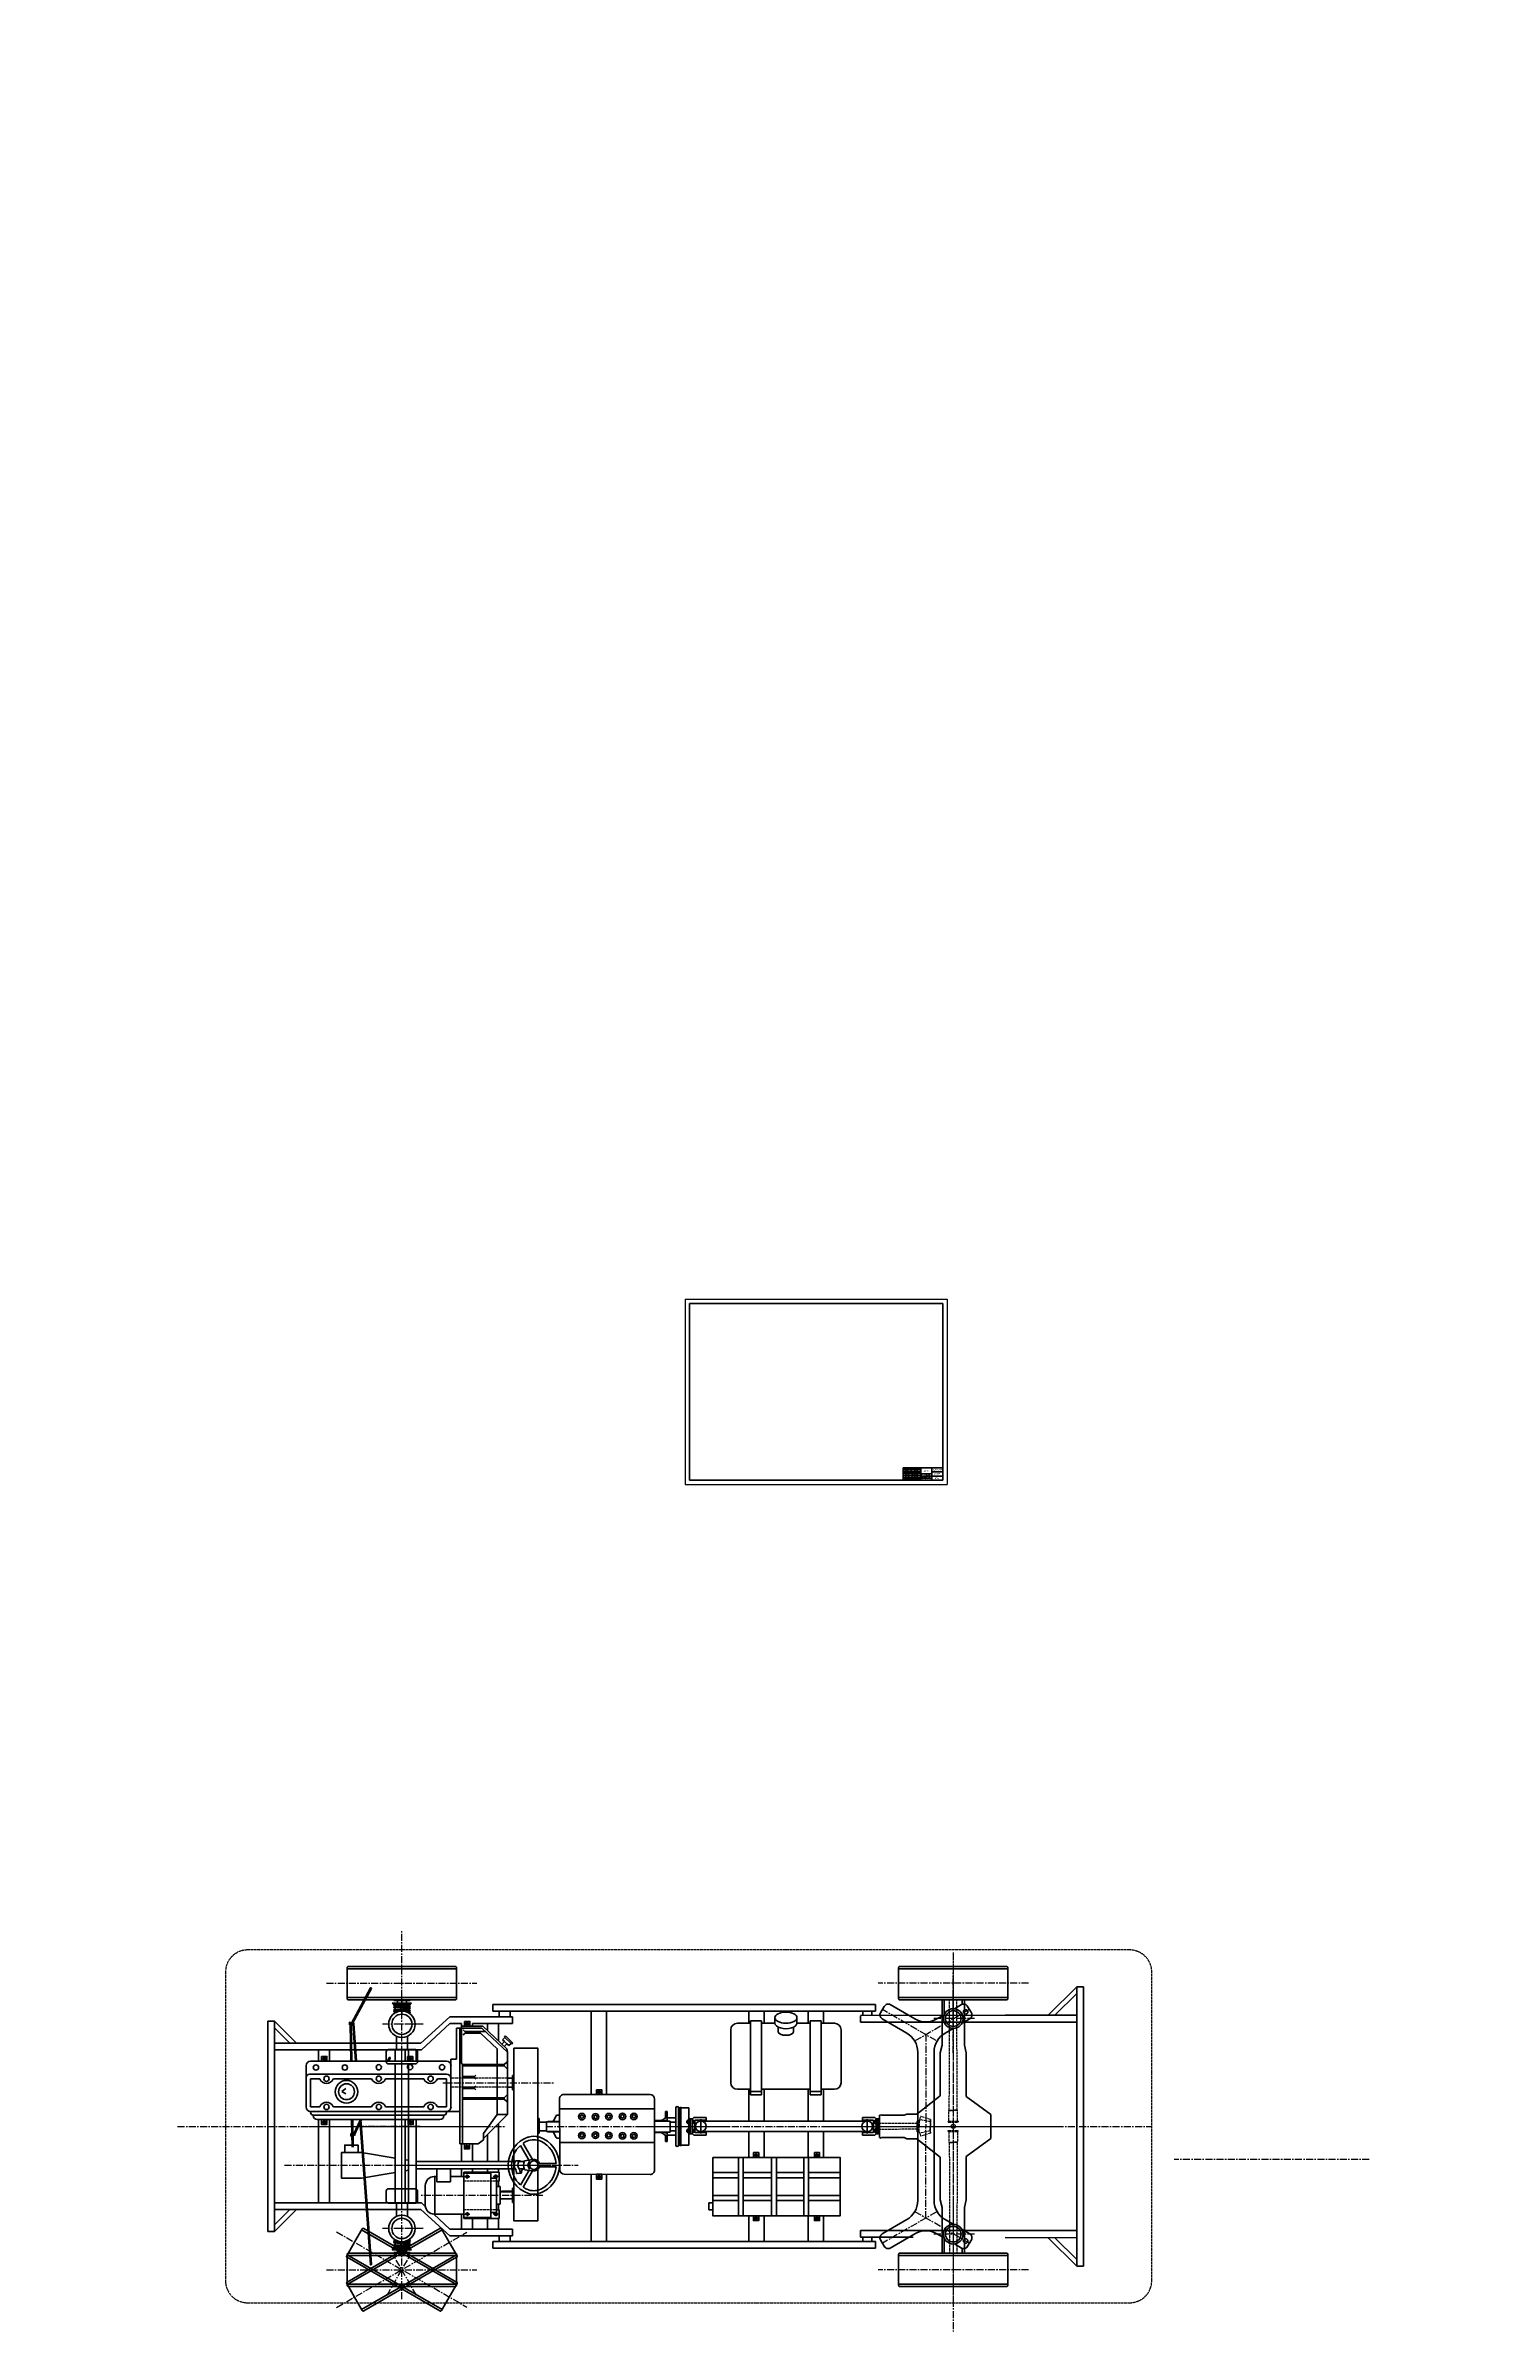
# Model space of a CAD drawing. Header units: millimetres. Extents: x 1201 to 14689, y -21074 to 18809.
# Drawn here: x 1553 to 8121, y -1949 to 8430 of the extents above; entities that cross this region are included whole.
import ezdxf

# ---------------------------------------------------------------- set-up
doc = ezdxf.new("R2010")
doc.units = ezdxf.units.MM
doc.linetypes.add('ACAD_ISO02W100', pattern=[15, 12, -3])
doc.linetypes.add('CENTER', pattern=[50.8, 31.75, -6.35, 6.35, -6.35])
for name, color, linetype, lineweight in [('中心线层', 1, 'CENTER', 25), ('剖面线层', 3, 'Continuous', 25), ('总内框线', 7, 'Continuous', 50), ('粗实线层', 250, 'Continuous', 50), ('虚线层', 4, 'ACAD_ISO02W100', 25)]:
    doc.layers.add(name, color=color, linetype=linetype, lineweight=lineweight)
doc.styles.add('陈杰（2）', font='Arial.ttf', dxfattribs={"width": 0.8})

# ---------------------------------------------------------------- blocks, each defined once
blk = doc.blocks.new('*X15')
at = {"layer": '粗实线层'}
for p, q in [((-50, 300), (-50, 325)), ((50, 300), (50, 325)), ((-250, 270), (-250, 30)), ((-160, 300), (-220, 300)), ((-160, 310), (-160, 300)), ((-160, 310), (-110, 310)), ((-160, 300), (-160, 0)), ((-110, 310), (-110, 300)), ((-50, 300), (-110, 300)), ((-110, 300), (-110, 0)), ((-35, 282), (-35, 260)), ((35, 282), (35, 260)), ((110, 300), (50, 300)), ((160, 310), (110, 310)), ((110, 310), (110, 300)), ((110, 300), (110, 0)), ((160, 310), (160, 300)), ((220, 300), (160, 300)), ((160, 300), (160, 0)), ((250, 30), (250, 270)), ((-220, 0), (-160, 0)), ((-160, 0), (-160, -10)), ((-110, 0), (-50, 0)), ((-110, -10), (-110, 0)), ((50, 0), (-50, 0)), ((50, 0), (110, 0)), ((110, -10), (110, 0)), ((160, 0), (220, 0)), ((160, 0), (160, -10)), ((-160, -25), (-160, -10)), ((-160, -10), (-110, -10)), ((-160, -10), (-110, -10)), ((-160, -25), (-110, -25)), ((-110, -25), (-110, -10)), ((160, -10), (110, -10)), ((110, -25), (110, -10)), ((110, -25), (160, -25)), ((160, -25), (160, -10))]:
    blk.add_line(p, q, dxfattribs=at)
for centre, start, end in [((-220, 270), 90, 180), ((220, 270), 0, 90), ((-220, 30), 180, 270), ((220, 30), 270, 360)]:
    blk.add_arc(centre, 30, start, end, dxfattribs=at)
blk.add_ellipse((0, 325), major_axis=(-50, 0), ratio=0.5, dxfattribs=at)
for centre, major_axis, ratio, start_param, end_param in [((0, 300), (-50, 0), 0.5, 0, 3.141593), ((0, 260), (35, 0), 0.428571, 3.141593, 6.283185)]:
    blk.add_ellipse(centre, major_axis=major_axis, ratio=ratio, start_param=start_param, end_param=end_param, dxfattribs=at)

msp = doc.modelspace()

# ---------------------------------------------------------------- hatches: boundary and pattern name
at = {"layer": '剖面线层'}
h = msp.add_hatch(dxfattribs=at)
h.set_pattern_fill('ANSI31', color=256, scale=2)
h.set_pattern_definition([(45, (1195.738, 14904.9104), (-4.490128, 4.490128), [])])
h.paths.add_polyline_path([(1582, -4185), (1563, -4185), (1563, -4129), (1553, -4129), (1553, -4198), (1582, -4198)])
h.paths.add_polyline_path([(1579, -4179), (1576, -4179, -0.309941), (1573, -4179), (1569, -4179, -0.309941), (1566, -4179), (1563, -4179), (1563, -4185), (1579, -4185)], flags=17)
h.paths.add_polyline_path([(1579, -4169), (1563, -4169), (1563, -4175), (1566, -4175, -0.309941), (1569, -4175), (1573, -4175, -0.309941), (1576, -4175), (1579, -4175)], flags=17)
h.paths.add_polyline_path([(1582, -4238), (1553, -4238), (1553, -4307), (1563, -4307), (1563, -4251), (1582, -4251)])
h.paths.add_polyline_path([(1579, -4251), (1563, -4251), (1563, -4257), (1566, -4257, -0.309941), (1569, -4257), (1573, -4257, -0.309941), (1576, -4257), (1579, -4257)], flags=17)
h.paths.add_polyline_path([(1579, -4261), (1576, -4261, -0.309941), (1573, -4261), (1569, -4261, -0.309941), (1566, -4261), (1563, -4261), (1563, -4267), (1579, -4267)], flags=17)
h.paths.add_polyline_path([(12160, 18798), (12179, 18798), (12179, 18809), (12160, 18809)], flags=9)

# ---------------------------------------------------------------- linework, layer by layer
for p, q in [((4452, 2746), (4452, 1905)), ((4452, 2746), (5641, 2746)), ((5641, 2746), (5641, 1905)), ((5441, 1974), (5521, 1974)), ((5621, 1981), (5621, 1925)), ((4452, 1905), (5641, 1905)), ((5441, 1967), (5521, 1967)), ((5441, 1946), (5521, 1946)), ((5441, 1939), (5521, 1939)), ((5441, 1932), (5521, 1932)), ((5621, 1925), (5441, 1925)), ((5527, 1943), (5527, 1934)), ((5534, 1943), (5534, 1934)), ((5540, 1943), (5540, 1934))]:
    msp.add_line(p, q)
at = {"layer": '中心线层', "lineweight": -3}
for p, q in [((3168, -1790), (3168, -121)), ((5668, -218), (5668, -1937)), ((5668, -218), (5668, -1937)), ((5668, -218), (5668, -1937)), ((5668, -222), (5668, -493)), ((2826, -356), (3508, -356)), ((6009, -356), (5327, -356)), ((3168, -1353), (3168, -659)), ((2744, -1006), (3557, -1006)), ((2826, -1006), (3639, -1006)), ((2826, -1006), (3639, -1006)), ((7554, -1156), (6669, -1156)), ((2872, -1485), (3463, -1826)), ((2872, -1827), (3463, -1486)), ((5668, -1522), (5668, -1793)), ((2826, -1656), (3508, -1656)), ((3101, -1772), (3205, -1591)), ((3234, -1772), (3130, -1591)), ((6009, -1656), (5327, -1656))]:
    msp.add_line(p, q, dxfattribs=at)
at = {"layer": '中心线层'}
for p, q in [((5668, -672), (5668, -309)), ((3027, -380), (2942, -539)), ((5668, -356), (5668, -1656)), ((5668, -356), (5668, -1656)), ((3168, -429), (3168, -499)), ((3168, -461), (3168, -499)), ((5590, -617), (5347, -476)), ((5742, -476), (5497, -617)), ((5764, -517), (5579, -517)), ((2933, -539), (2953, -539)), ((2936, -539), (2938, -710)), ((2947, -539), (2960, -710)), ((3264, -543), (3079, -543)), ((3456, -541), (3474, -541)), ((3464, -550), (3464, -533)), ((5544, -590), (5544, -1006)), ((2808, -700), (2825, -700)), ((2816, -708), (2816, -692)), ((3113, -695), (3105, -710)), ((3197, -700), (3215, -700)), ((3205, -708), (3205, -692)), ((3353, -808), (3859, -808)), ((4054, -851), (4072, -851)), ((4062, -859), (4062, -843)), ((2151, -1006), (3282, -1006)), ((2808, -987), (2825, -987)), ((2816, -995), (2816, -979)), ((2942, -975), (2944, -1101)), ((2983, -975), (2951, -1044)), ((3250, -1006), (2959, -1006)), ((2979, -975), (3027, -1632)), ((3199, -987), (3217, -987)), ((3207, -995), (3207, -979)), ((3821, -1006), (4650, -1006)), ((4257, -1006), (6568, -1006)), ((5094, -1006), (6014, -1006)), ((5244, -1006), (6164, -1006)), ((5257, -1006), (5873, -1006)), ((5407, -1006), (6023, -1006)), ((5429, -1006), (5913, -1006)), ((5429, -1006), (5913, -1006)), ((5544, -1422), (5544, -1006)), ((2938, -1044), (2958, -1044)), ((3454, -1098), (3472, -1098)), ((3463, -1106), (3463, -1090)), ((4765, -1137), (4783, -1137)), ((4774, -1145), (4774, -1129)), ((5041, -1137), (5059, -1137)), ((5050, -1145), (5050, -1129)), ((2636, -1182), (3844, -1182)), ((3138, -1182), (3967, -1182)), ((3452, -1234), (3476, -1234)), ((3464, -1244), (3464, -1225)), ((3606, -1234), (3582, -1234)), ((3594, -1244), (3594, -1225)), ((4054, -1235), (4072, -1235)), ((4062, -1243), (4062, -1227)), ((3807, -1319), (3255, -1319)), ((5668, -1341), (5668, -1640)), ((5668, -1341), (5668, -1640)), ((3452, -1404), (3476, -1404)), ((3464, -1395), (3464, -1414)), ((3606, -1404), (3582, -1404)), ((3594, -1395), (3594, -1414)), ((4765, -1423), (4783, -1423)), ((4774, -1431), (4774, -1415)), ((5041, -1423), (5059, -1423)), ((5050, -1431), (5050, -1415)), ((5590, -1395), (5347, -1536)), ((5742, -1536), (5497, -1395)), ((3264, -1469), (3079, -1469)), ((3168, -1551), (3168, -1513)), ((3168, -1583), (3168, -1513)), ((5764, -1495), (5579, -1495))]:
    msp.add_line(p, q, dxfattribs=at)
at = {"layer": '总内框线'}
for p, q in [((4472, 2726), (5621, 2726)), ((4472, 2726), (4472, 1925)), ((5621, 2726), (5621, 1925)), ((5441, 1981), (5621, 1981)), ((5441, 1925), (5441, 1981)), ((5451, 1981), (5451, 1953)), ((5461, 1981), (5461, 1953)), ((5477, 1981), (5477, 1953)), ((5493, 1981), (5493, 1953)), ((5505, 1981), (5505, 1925)), ((5521, 1981), (5521, 1925)), ((5571, 1925), (5571, 1981)), ((4472, 1925), (5621, 1925)), ((5441, 1960), (5521, 1960)), ((5441, 1953), (5571, 1953)), ((5453, 1953), (5453, 1925)), ((5465, 1953), (5465, 1925)), ((5481, 1953), (5481, 1925)), ((5493, 1953), (5493, 1925)), ((5521, 1943), (5571, 1943)), ((5521, 1934), (5571, 1934)), ((5547, 1934), (5547, 1953)), ((5559, 1934), (5559, 1953)), ((5571, 1963), (5621, 1963)), ((5571, 1943), (5621, 1943))]:
    msp.add_line(p, q, dxfattribs=at)
at = {"layer": '粗实线层'}
for p, q in [((3416, -291), (2920, -291)), ((5420, -291), (5916, -291)), ((3025, -378), (2940, -538)), ((3030, -381), (2944, -540)), ((6228, -373), (6099, -501)), ((6228, -403), (6129, -501)), ((6228, -373), (6228, -1640)), ((6228, -373), (6258, -373)), ((6258, -373), (6258, -1640)), ((3416, -421), (2920, -421)), ((3127, -451), (3123, -447)), ((3123, -447), (3211, -447)), ((3207, -451), (3127, -451)), ((3130, -451), (3130, -451)), ((3131, -432), (3131, -435)), ((3131, -435), (3168, -435)), ((3202, -455), (3132, -453)), ((3132, -458), (3202, -465)), ((3132, -465), (3175, -462)), ((3202, -470), (3132, -477)), ((3202, -483), (3132, -481)), ((3133, -455), (3203, -462)), ((3133, -468), (3203, -465)), ((3133, -477), (3203, -480)), ((3133, -483), (3203, -483)), ((3133, -487), (3148, -487)), ((3135, -451), (3203, -452)), ((3138, -491), (3138, -447)), ((3148, -447), (3148, -435)), ((3203, -455), (3163, -458)), ((3205, -435), (3168, -435)), ((3168, -478), (3203, -473)), ((3188, -447), (3188, -435)), ((3202, -488), (3193, -489)), ((3198, -491), (3198, -447)), ((3198, -492), (3203, -491)), ((3205, -432), (3205, -435)), ((3211, -447), (3207, -451)), ((3254, -629), (3385, -510)), ((3385, -510), (3669, -510)), ((3580, -454), (5315, -454)), ((3580, -454), (3580, -484)), ((3580, -484), (5315, -484)), ((3609, -484), (3609, -510)), ((3659, -484), (3659, -510)), ((3669, -510), (3669, -540)), ((4026, -484), (4026, -861)), ((4096, -484), (4096, -861)), ((4741, -484), (4741, -538)), ((4811, -484), (4811, -538)), ((5010, -484), (5010, -538)), ((5080, -484), (5080, -538)), ((5247, -503), (5903, -502)), ((5247, -504), (5247, -534)), ((5258, -504), (5258, -484)), ((5298, -484), (5298, -504)), ((5315, -454), (5315, -484)), ((5420, -421), (5916, -421)), ((5617, -432), (5617, -638)), ((5626, -501), (5626, -432)), ((5708, -432), (5708, -454)), ((5719, -432), (5719, -638)), ((5903, -502), (6228, -501)), ((2560, -529), (2560, -1483)), ((2560, -529), (2590, -529)), ((2590, -529), (2590, -1483)), ((2590, -529), (2690, -629)), ((2590, -559), (2660, -629)), ((2933, -538), (2950, -538)), ((2933, -539), (2936, -710)), ((2933, -540), (2950, -540)), ((2938, -539), (2941, -710)), ((2945, -539), (2957, -710)), ((2950, -538), (2950, -540)), ((2950, -539), (2962, -710)), ((3143, -598), (3143, -658)), ((3193, -598), (3193, -658)), ((3257, -659), (3385, -540)), ((3385, -540), (3438, -540)), ((3415, -702), (3415, -561)), ((3427, -561), (3415, -561)), ((3438, -561), (3427, -561)), ((3431, -561), (3431, -1086)), ((3438, -552), (3438, -540)), ((3535, -552), (3438, -552)), ((3438, -552), (3438, -720)), ((3531, -561), (3438, -561)), ((3453, -576), (3445, -568)), ((3453, -584), (3445, -592)), ((3547, -576), (3453, -576)), ((3518, -584), (3453, -584)), ((3488, -552), (3488, -540)), ((3488, -540), (3669, -540)), ((3518, -584), (3525, -584)), ((3525, -584), (3600, -655)), ((3531, -561), (3647, -670)), ((3644, -654), (3535, -552)), ((3556, -540), (3556, -571)), ((3606, -618), (3606, -540)), ((3622, -632), (3633, -621)), ((3624, -613), (3635, -603)), ((3633, -621), (3624, -613)), ((3633, -601), (3637, -596)), ((3635, -603), (3633, -601)), ((3633, -621), (3644, -632)), ((3635, -603), (3664, -630)), ((3637, -596), (3671, -628)), ((5247, -534), (5866, -534)), ((5866, -534), (6228, -534)), ((6228, -575), (6228, -605)), ((2590, -629), (3254, -629)), ((2590, -629), (2590, -659)), ((2590, -659), (3257, -659)), ((2754, -710), (3094, -710)), ((2790, -659), (2790, -710)), ((2840, -659), (2840, -710)), ((3094, -710), (3370, -710)), ((3097, -713), (3097, -668)), ((3110, -694), (3103, -710)), ((3107, -658), (3229, -658)), ((3107, -723), (3229, -723)), ((3115, -696), (3108, -710)), ((3138, -659), (3138, -710)), ((3138, -723), (3138, -1289)), ((3182, -659), (3182, -710)), ((3198, -659), (3198, -710)), ((3198, -723), (3198, -1289)), ((3232, -659), (3232, -710)), ((3239, -713), (3239, -668)), ((3390, -702), (3415, -702)), ((3390, -702), (3390, -790)), ((3438, -720), (3443, -726)), ((3631, -726), (3443, -726)), ((3443, -726), (3443, -1086)), ((3600, -655), (3600, -726)), ((3631, -726), (3643, -715)), ((3631, -726), (3631, -732)), ((3644, -632), (3633, -643)), ((3644, -632), (3653, -640)), ((3647, -670), (3644, -654)), ((3647, -952), (3647, -670)), ((3653, -640), (3664, -630)), ((3664, -630), (3666, -632)), ((3666, -632), (3671, -628)), ((5617, -638), (5608, -672)), ((5608, -672), (5608, -867)), ((5719, -638), (5727, -672)), ((5727, -672), (5727, -760)), ((2734, -785), (2734, -731)), ((2734, -785), (2734, -918)), ((2749, -770), (3370, -770)), ((2754, -790), (2795, -790)), ((2754, -790), (2754, -918)), ((2754, -790), (2754, -811)), ((2857, -790), (3030, -790)), ((3094, -790), (3267, -790)), ((3329, -790), (3370, -790)), ((3370, -790), (3370, -918)), ((3390, -790), (3390, -918)), ((3631, -732), (3443, -732)), ((3443, -780), (3497, -780)), ((3497, -786), (3443, -786)), ((3443, -829), (3497, -829)), ((3497, -780), (3503, -774)), ((3497, -780), (3497, -786)), ((3497, -786), (3503, -792)), ((3497, -829), (3503, -823)), ((3497, -829), (3497, -835)), ((3600, -732), (3600, -877)), ((3631, -732), (3643, -744)), ((3647, -788), (3669, -788)), ((3669, -828), (3647, -828)), ((3669, -788), (3669, -775)), ((3669, -775), (3676, -775)), ((3669, -788), (3669, -828)), ((3669, -828), (3669, -841)), ((5727, -760), (5726, -870)), ((2754, -918), (2795, -918)), ((2857, -918), (3030, -918)), ((2914, -834), (2895, -848)), ((2895, -848), (2914, -859)), ((3094, -918), (3267, -918)), ((3329, -918), (3370, -918)), ((3497, -835), (3443, -835)), ((3631, -877), (3443, -877)), ((3631, -883), (3443, -883)), ((3497, -835), (3503, -841)), ((3600, -883), (3600, -952)), ((3631, -877), (3643, -865)), ((3631, -877), (3631, -883)), ((3631, -883), (3643, -894)), ((3669, -841), (3676, -841)), ((3884, -1147), (3882, -881)), ((3882, -926), (4313, -926)), ((3902, -861), (4293, -862)), ((4313, -1204), (4313, -882)), ((4410, -922), (4410, -1091)), ((4428, -922), (4422, -922)), ((4422, -922), (4422, -1091)), ((4428, -922), (4428, -1091)), ((4469, -922), (4433, -922)), ((4433, -922), (4433, -1091)), ((4469, -1006), (4469, -922)), ((4741, -838), (4741, -982)), ((4811, -838), (4811, -982)), ((5010, -838), (5010, -982)), ((5080, -838), (5080, -982)), ((5503, -950), (5608, -867)), ((5726, -870), (5838, -952)), ((3431, -938), (2754, -938)), ((2754, -938), (2754, -943)), ((3358, -955), (2766, -955)), ((2766, -955), (2766, -957)), ((2784, -975), (3340, -975)), ((2790, -975), (2790, -1353)), ((2840, -975), (2840, -1353)), ((2940, -975), (2942, -1101)), ((2945, -975), (2947, -1101)), ((2980, -975), (2948, -1043)), ((2985, -975), (2953, -1045)), ((2977, -975), (3025, -1633)), ((2982, -975), (3030, -1632)), ((3138, -975), (3138, -1353)), ((3182, -975), (3182, -1353)), ((3198, -975), (3198, -1353)), ((3232, -975), (3232, -1353)), ((3358, -955), (3358, -957)), ((3370, -938), (3370, -943)), ((3647, -952), (3538, -1061)), ((3600, -952), (3538, -1038)), ((3538, -1038), (3538, -1067)), ((3647, -952), (3600, -952)), ((3606, -1166), (3606, -993)), ((3791, -971), (3784, -971)), ((3791, -1037), (3784, -1037)), ((3791, -984), (3791, -971)), ((3791, -1024), (3791, -984)), ((3823, -987), (3791, -987)), ((3791, -988), (3791, -1024)), ((3791, -1024), (3791, -1037)), ((3823, -1027), (3791, -1027)), ((3819, -987), (3819, -987)), ((3819, -1027), (3819, -1027)), ((3823, -985), (3883, -985)), ((3823, -985), (3823, -1030)), ((3823, -987), (3823, -1007)), ((3823, -987), (3823, -987)), ((3823, -1027), (3823, -1007)), ((3823, -1027), (3823, -1027)), ((3883, -1030), (3823, -1030)), ((3829, -984), (3828, -985)), ((3828, -1030), (3829, -1031)), ((3883, -984), (3829, -984)), ((3883, -1031), (3829, -1031)), ((3855, -981), (3868, -958)), ((3855, -1034), (3868, -1057)), ((3874, -955), (3872, -955)), ((3882, -955), (3874, -955)), ((4346, -978), (4313, -980)), ((4357, -982), (4313, -982)), ((4357, -1032), (4313, -1032)), ((4313, -1034), (4346, -1036)), ((4357, -982), (4385, -982)), ((4357, -1032), (4385, -1032)), ((4360, -970), (4361, -970)), ((4360, -979), (4370, -979)), ((4360, -1035), (4370, -1035)), ((4363, -939), (4363, -955)), ((4363, -939), (4370, -939)), ((4363, -955), (4363, -968)), ((4363, -968), (4363, -968)), ((4370, -939), (4370, -977)), ((4370, -979), (4370, -957)), ((4410, -967), (4370, -967)), ((4370, -977), (4370, -979)), ((4370, -1035), (4370, -1057)), ((4370, -1037), (4370, -1035)), ((4385, -982), (4385, -1032)), ((4385, -987), (4410, -987)), ((4385, -1027), (4410, -1027)), ((4410, -987), (4410, -1027)), ((4464, -981), (4460, -981)), ((4460, -981), (4460, -990)), ((4460, -990), (4464, -990)), ((4460, -1031), (4460, -1022)), ((4460, -1022), (4464, -1022)), ((4464, -1031), (4460, -1031)), ((4469, -977), (4464, -977)), ((4464, -977), (4464, -981)), ((4464, -981), (4464, -990)), ((4464, -990), (4464, -995)), ((4464, -995), (4469, -995)), ((4464, -1022), (4464, -1017)), ((4464, -1017), (4469, -1017)), ((4464, -1022), (4464, -1031)), ((4464, -1035), (4464, -1031)), ((4469, -1035), (4464, -1035)), ((4469, -1006), (4469, -972)), ((4469, -972), (4485, -972)), ((4469, -1006), (4469, -1040)), ((4469, -1006), (4469, -1091)), ((4477, -1040), (4477, -972)), ((4485, -972), (4491, -966)), ((4485, -1040), (4485, -972)), ((4485, -977), (4489, -977)), ((4489, -995), (4485, -995)), ((4489, -1017), (4485, -1017)), ((4485, -1035), (4489, -1035)), ((4489, -977), (4489, -981)), ((4489, -981), (4494, -981)), ((4489, -981), (4489, -990)), ((4494, -990), (4489, -990)), ((4489, -990), (4489, -995)), ((4489, -1022), (4489, -1017)), ((4494, -1022), (4489, -1022)), ((4489, -1022), (4489, -1031)), ((4489, -1035), (4489, -1031)), ((4489, -1031), (4494, -1031)), ((4491, -966), (4547, -966)), ((4494, -981), (4494, -990)), ((4494, -1031), (4494, -1022)), ((4499, -978), (4496, -980)), ((4496, -1032), (4496, -980)), ((4496, -1006), (4499, -1006)), ((4499, -1034), (4496, -1032)), ((4547, -978), (4499, -978)), ((4547, -1034), (4499, -1034)), ((4523, -1006), (4523, -973)), ((4523, -982), (5278, -982)), ((4523, -1006), (4523, -1038)), ((5277, -1030), (4523, -1030)), ((4547, -978), (4547, -966)), ((4547, -1034), (4547, -1046)), ((4741, -1030), (4741, -1147)), ((4811, -1030), (4811, -1147)), ((5010, -1030), (5010, -1147)), ((5080, -1030), (5080, -1147)), ((5212, -982), (5252, -982)), ((5312, -966), (5256, -966)), ((5256, -978), (5256, -966)), ((5256, -978), (5304, -978)), ((5256, -1034), (5256, -1046)), ((5256, -1034), (5304, -1034)), ((5278, -1006), (5278, -974)), ((5278, -1006), (5278, -1038)), ((5304, -978), (5306, -980)), ((5304, -1034), (5306, -1032)), ((5306, -980), (5306, -1032)), ((5314, -981), (5309, -981)), ((5309, -981), (5309, -990)), ((5309, -990), (5314, -990)), ((5309, -1031), (5309, -1022)), ((5309, -1022), (5314, -1022)), ((5314, -1031), (5309, -1031)), ((5318, -972), (5312, -966)), ((5318, -977), (5314, -977)), ((5314, -977), (5314, -981)), ((5314, -981), (5314, -990)), ((5314, -990), (5314, -995)), ((5314, -995), (5318, -995)), ((5314, -1022), (5314, -1017)), ((5314, -1017), (5318, -1017)), ((5314, -1022), (5314, -1031)), ((5314, -1035), (5314, -1031)), ((5318, -1035), (5314, -1035)), ((5326, -972), (5318, -972)), ((5318, -972), (5318, -1040)), ((5318, -972), (5318, -977)), ((5334, -972), (5326, -972)), ((5326, -972), (5326, -1040)), ((5341, -953), (5334, -956)), ((5334, -1056), (5334, -956)), ((5343, -956), (5341, -953)), ((5446, -956), (5343, -956)), ((5446, -956), (5458, -950)), ((5504, -950), (5458, -950)), ((5838, -952), (5838, -1061)), ((2938, -1043), (2955, -1043)), ((2938, -1045), (2955, -1045)), ((2955, -1043), (2955, -1045)), ((2985, -1124), (3138, -1150)), ((3431, -1086), (3513, -1086)), ((3438, -1166), (3438, -1086)), ((3488, -1166), (3488, -1086)), ((3513, -1086), (3538, -1067)), ((3556, -1043), (3556, -1166)), ((3747, -1164), (3705, -1093)), ((3760, -1157), (3718, -1083)), ((3874, -1059), (3872, -1059)), ((3884, -1059), (3874, -1059)), ((3883, -1079), (4313, -1079)), ((4360, -1045), (4361, -1045)), ((4363, -1060), (4363, -1047)), ((4363, -1047), (4363, -1047)), ((4363, -1075), (4363, -1060)), ((4363, -1075), (4370, -1075)), ((4410, -1046), (4370, -1046)), ((4370, -1057), (4370, -1075)), ((4428, -1091), (4422, -1091)), ((4469, -1091), (4433, -1091)), ((4469, -1040), (4477, -1040)), ((4477, -1040), (4485, -1040)), ((4485, -1040), (4491, -1046)), ((4491, -1046), (4547, -1046)), ((5312, -1046), (5256, -1046)), ((5318, -1040), (5312, -1046)), ((5334, -1040), (5318, -1040)), ((5341, -1060), (5334, -1056)), ((5343, -1056), (5341, -1060)), ((5446, -1056), (5343, -1056)), ((5446, -1056), (5458, -1062)), ((5503, -1062), (5458, -1062)), ((5503, -1062), (5608, -1145)), ((5726, -1142), (5838, -1061)), ((2985, -1241), (3138, -1215)), ((3182, -1158), (3198, -1160)), ((3182, -1207), (3198, -1205)), ((3232, -1166), (3233, -1166)), ((3232, -1199), (3233, -1199)), ((3681, -1166), (3233, -1166)), ((3681, -1199), (3233, -1199)), ((3326, -1234), (3314, -1234)), ((3317, -1404), (3317, -1234)), ((3326, -1257), (3326, -1199)), ((3388, -1257), (3388, -1199)), ((3449, -1234), (3388, -1234)), ((3438, -1234), (3438, -1199)), ((3609, -1214), (3449, -1214)), ((3449, -1214), (3449, -1254)), ((3449, -1219), (3571, -1219)), ((3449, -1419), (3449, -1219)), ((3488, -1214), (3488, -1199)), ((3556, -1199), (3556, -1214)), ((3571, -1419), (3571, -1219)), ((3597, -1241), (3571, -1241)), ((3597, -1397), (3597, -1241)), ((3606, -1214), (3606, -1199)), ((3609, -1214), (3609, -1254)), ((3683, -1163), (3702, -1162)), ((3686, -1206), (3687, -1217)), ((3687, -1217), (3687, -1217)), ((3691, -1220), (3707, -1219)), ((3722, -1166), (3698, -1166)), ((3722, -1199), (3698, -1199)), ((3703, -1204), (3704, -1217)), ((3747, -1201), (3705, -1272)), ((3760, -1208), (3718, -1282)), ((3724, -1162), (3760, -1157)), ((3724, -1203), (3760, -1208)), ((3791, -1175), (3867, -1175)), ((3791, -1190), (3867, -1190)), ((3884, -1147), (3884, -1203)), ((3884, -1147), (3884, -1203)), ((4293, -1224), (3904, -1223)), ((4026, -1223), (4026, -1528)), ((4096, -1224), (4096, -1528)), ((4578, -1215), (4694, -1215)), ((4578, -1239), (4694, -1239)), ((4694, -1147), (4694, -1412)), ((4716, -1147), (4716, -1412)), ((4716, -1215), (4844, -1215)), ((4716, -1239), (4844, -1239)), ((4844, -1147), (4844, -1412)), ((4866, -1147), (4866, -1412)), ((4866, -1215), (4990, -1215)), ((4866, -1239), (4990, -1239)), ((4990, -1147), (4990, -1412)), ((5012, -1147), (5012, -1412)), ((5012, -1215), (5155, -1215)), ((5012, -1239), (5155, -1239)), ((5608, -1340), (5608, -1145)), ((5727, -1252), (5726, -1142)), ((3097, -1299), (3097, -1344)), ((3107, -1289), (3229, -1289)), ((3239, -1299), (3239, -1344)), ((3274, -1364), (3274, -1274)), ((3388, -1257), (3326, -1257)), ((3609, -1254), (3597, -1254)), ((3614, -1279), (3597, -1279)), ((3606, -1254), (3606, -1279)), ((3614, -1359), (3614, -1279)), ((3669, -1303), (3614, -1303)), ((3669, -1335), (3614, -1335)), ((3620, -1300), (3669, -1300)), ((3620, -1303), (3620, -1300)), ((3669, -1299), (3669, -1286)), ((3669, -1286), (3676, -1286)), ((3669, -1299), (3669, -1339)), ((3669, -1335), (3669, -1300)), ((3669, -1339), (3669, -1352)), ((4578, -1320), (4694, -1320)), ((4578, -1343), (4694, -1343)), ((4716, -1320), (4844, -1320)), ((4716, -1343), (4844, -1343)), ((4866, -1320), (4990, -1320)), ((4866, -1343), (4990, -1343)), ((5012, -1320), (5155, -1320)), ((5012, -1343), (5155, -1343)), ((5617, -1374), (5608, -1340)), ((5719, -1374), (5727, -1340)), ((5727, -1340), (5727, -1252)), ((2590, -1353), (3257, -1353)), ((2590, -1383), (2590, -1353)), ((2590, -1383), (3254, -1383)), ((2590, -1483), (2690, -1383)), ((2590, -1453), (2660, -1383)), ((3107, -1354), (3229, -1354)), ((3143, -1414), (3143, -1354)), ((3193, -1414), (3193, -1354)), ((3254, -1383), (3385, -1502)), ((3257, -1353), (3274, -1370)), ((3312, -1404), (3385, -1472)), ((3449, -1404), (3314, -1404)), ((3438, -1472), (3438, -1404)), ((3449, -1424), (3449, -1384)), ((3449, -1419), (3571, -1419)), ((3609, -1424), (3449, -1424)), ((3488, -1472), (3488, -1424)), ((3556, -1424), (3556, -1472)), ((3597, -1397), (3571, -1397)), ((3614, -1359), (3597, -1359)), ((3597, -1384), (3609, -1384)), ((3606, -1359), (3606, -1384)), ((3606, -1472), (3606, -1424)), ((3609, -1424), (3609, -1384)), ((3669, -1352), (3676, -1352)), ((4741, -1412), (4741, -1528)), ((4811, -1412), (4811, -1528)), ((5010, -1412), (5010, -1528)), ((5080, -1412), (5080, -1528)), ((5617, -1581), (5617, -1374)), ((5719, -1581), (5719, -1374)), ((6228, -1437), (6228, -1407)), ((2560, -1483), (2590, -1483)), ((3350, -1476), (2920, -1724)), ((3415, -1724), (2985, -1476)), ((3202, -1529), (3132, -1531)), ((3202, -1542), (3132, -1535)), ((3132, -1554), (3202, -1547)), ((3132, -1548), (3175, -1550)), ((3202, -1557), (3132, -1559)), ((3133, -1525), (3148, -1525)), ((3133, -1529), (3203, -1529)), ((3133, -1535), (3203, -1532)), ((3133, -1544), (3203, -1547)), ((3133, -1558), (3203, -1550)), ((3138, -1521), (3138, -1566)), ((3203, -1557), (3163, -1554)), ((3168, -1534), (3203, -1539)), ((3202, -1524), (3193, -1523)), ((3198, -1520), (3203, -1521)), ((3198, -1521), (3198, -1566)), ((3385, -1472), (3669, -1472)), ((3385, -1502), (3669, -1502)), ((3580, -1528), (5315, -1528)), ((3580, -1528), (3580, -1558)), ((3609, -1528), (3609, -1502)), ((3659, -1528), (3659, -1502)), ((3669, -1502), (3669, -1472)), ((5247, -1479), (5866, -1479)), ((5247, -1508), (5247, -1479)), ((5247, -1508), (5486, -1509)), ((5258, -1508), (5258, -1528)), ((5298, -1528), (5298, -1509)), ((5315, -1558), (5315, -1528)), ((5626, -1511), (5626, -1581)), ((5866, -1479), (6228, -1479)), ((5903, -1510), (6228, -1511)), ((6228, -1640), (6099, -1511)), ((6228, -1610), (6129, -1511)), ((3350, -1836), (2920, -1588)), ((3416, -1591), (2920, -1591)), ((3415, -1588), (2985, -1836)), ((3127, -1561), (3123, -1566)), ((3123, -1566), (3211, -1566)), ((3207, -1561), (3127, -1561)), ((3130, -1561), (3130, -1561)), ((3131, -1581), (3131, -1578)), ((3131, -1578), (3168, -1578)), ((3135, -1561), (3203, -1560)), ((3148, -1566), (3148, -1578)), ((3205, -1578), (3168, -1578)), ((3188, -1566), (3188, -1578)), ((3205, -1581), (3205, -1578)), ((3211, -1566), (3207, -1561)), ((3580, -1558), (5315, -1558)), ((5420, -1591), (5916, -1591)), ((5708, -1581), (5708, -1558)), ((6228, -1640), (6258, -1640)), ((3416, -1721), (2920, -1721)), ((5420, -1721), (5916, -1721))]:
    msp.add_line(p, q, dxfattribs=at)
for points in [[(3416, -356), (3416, -286, 0.414214), (3411, -281), (2925, -281, 0.414214), (2920, -286), (2920, -356)], [(5420, -356), (5420, -286, -0.414214), (5425, -281), (5911, -281, -0.414214), (5916, -286), (5916, -356)], [(3416, -356), (3416, -427, -0.414214), (3411, -432), (2925, -432, -0.414214), (2920, -427), (2920, -356)], [(5420, -356), (5420, -427, 0.414214), (5425, -432), (5911, -432, 0.414214), (5916, -427), (5916, -356)], [(5507, -1006), (5507, -669, 0.267949), (5457, -583), (5346, -518, -0.414214), (5338, -491), (5355, -462, -0.414214), (5382, -454), (5494, -519, 0.267949), (5594, -519), (5626, -501)], [(5674, -473), (5706, -454, -0.414214), (5733, -462), (5750, -491, -0.414214), (5743, -518), (5706, -539)], [(5668, -562), (5631, -583, 0.267949), (5581, -669), (5581, -1006)], [(5507, -1006), (5507, -1343, -0.267949), (5457, -1429), (5346, -1494, 0.414214), (5338, -1521), (5355, -1550, 0.414214), (5382, -1558), (5494, -1493, -0.267949), (5594, -1493), (5626, -1511)], [(5668, -1450), (5631, -1429, -0.267949), (5581, -1343), (5581, -1006)], [(3382, -1532), (3347, -1471, 0.414214), (3340, -1469), (2919, -1712, 0.414214), (2918, -1719), (2953, -1780)], [(3382, -1780), (3347, -1841, -0.414214), (3340, -1843), (2919, -1600, -0.414214), (2918, -1593), (2953, -1532)], [(3382, -1780), (3418, -1719, 0.414214), (3416, -1712), (2995, -1469, 0.414214), (2988, -1471), (2953, -1532)], [(3382, -1532), (3418, -1593, -0.414214), (3416, -1600), (2995, -1843, -0.414214), (2988, -1841), (2953, -1780)], [(5674, -1539), (5706, -1558, 0.414214), (5733, -1550), (5750, -1521, 0.414214), (5743, -1494), (5706, -1473)], [(3416, -1656), (3416, -1586, 0.414214), (3411, -1581), (2925, -1581, 0.414214), (2920, -1586), (2920, -1656)], [(3416, -1656), (3416, -1727, -0.414214), (3411, -1732), (2925, -1732, -0.414214), (2920, -1727), (2920, -1656)], [(5420, -1656), (5420, -1586, -0.414214), (5425, -1581), (5911, -1581, -0.414214), (5916, -1586), (5916, -1656)], [(5420, -1656), (5420, -1727, 0.414214), (5425, -1732), (5911, -1732, 0.414214), (5916, -1727), (5916, -1656)]]:
    msp.add_lwpolyline(points, format="xyb", dxfattribs=at)
for points in [[(2931, -534), (2933, -534), (2933, -545), (2931, -545), (2930, -544), (2930, -535)], [(3452, -530), (3476, -530), (3476, -552), (3452, -552)], [(2804, -689), (2828, -689), (2828, -710), (2804, -710)], [(3194, -689), (3217, -689), (3217, -710), (3194, -710)], [(3676, -651), (3784, -651), (3784, -1435), (3676, -1435)], [(4050, -840), (4074, -840), (4074, -861), (4050, -861)], [(2804, -975), (2828, -975), (2828, -997), (2804, -997)], [(3196, -975), (3219, -975), (3219, -997), (3196, -997)], [(2937, -1039), (2938, -1039), (2938, -1050), (2937, -1050), (2936, -1049), (2936, -1040)], [(3451, -1086), (3474, -1086), (3474, -1108), (3451, -1108)], [(4762, -1125), (4786, -1125), (4786, -1147), (4762, -1147)], [(5038, -1125), (5062, -1125), (5062, -1147), (5038, -1147)], [(4050, -1223), (4074, -1223), (4074, -1245), (4050, -1245)], [(4578, -1147), (5155, -1147), (5155, -1412), (4578, -1412)], [(4578, -1384), (4560, -1384), (4560, -1353), (4578, -1353)], [(4762, -1412), (4786, -1412), (4786, -1433), (4762, -1433)], [(5038, -1412), (5062, -1412), (5062, -1433), (5038, -1433)]]:
    msp.add_lwpolyline(points, close=True, dxfattribs=at)
for points in [[(2985, -1241), (2894, -1241), (2894, -1124), (2985, -1124)], [(2909, -1124), (2909, -1091), (2969, -1091), (2969, -1124)]]:
    msp.add_lwpolyline(points, dxfattribs=at)
for centre, radius in [((3027, -380), 2.5), ((3168, -543), 60), ((3168, -543), 45.9), ((5668, -517), 44.6), ((5668, -517), 35.4), ((5724, -487), 10.2), ((2936, -539), 2.5), ((2942, -539), 2.5), ((2947, -539), 2.5), ((3464, -541), 5.72), ((2816, -700), 5.72), ((3063, -738), 12), ((3113, -695), 2.5), ((3205, -737), 12), ((3205, -700), 5.72), ((3350, -738), 12), ((2778, -739), 12), ((2826, -790), 12), ((2917, -849), 51.3), ((2917, -849), 35.9), ((2909, -739), 12), ((3063, -790), 12), ((3298, -790), 12), ((2826, -918), 12), ((3063, -918), 12), ((3298, -918), 12), ((4062, -851), 5.72), ((2816, -987), 5.72), ((3207, -987), 5.72), ((3984, -962), 15), ((3984, -1047), 15), ((3984, -962), 7.5), ((4045, -1046), 15), ((4046, -963), 15), ((4046, -963), 7.5), ((4106, -962), 15), ((4106, -1047), 15), ((4106, -962), 7.5), ((4168, -961), 15), ((4168, -1049), 15), ((4168, -961), 7.5), ((4220, -961), 15), ((4220, -1049), 15), ((4220, -961), 7.5), ((4523, -1006), 24.3), ((5278, -1006), 24.3), ((2943, -1044), 2.5), ((2951, -1044), 2.5), ((3463, -1098), 5.72), ((3984, -1047), 7.5), ((4045, -1046), 7.5), ((4106, -1047), 7.5), ((4168, -1049), 7.5), ((4220, -1049), 7.5), ((4774, -1137), 5.72), ((5050, -1137), 5.72), ((3594, -1234), 6.5), ((3766, -1182), 19), ((4062, -1235), 5.72), ((3168, -1469), 60), ((3168, -1469), 45.9), ((3594, -1404), 6.5), ((4774, -1423), 5.72), ((5050, -1423), 5.72), ((5668, -1495), 44.6), ((5668, -1495), 35.4), ((5724, -1526), 10.2), ((3027, -1632), 2.5)]:
    msp.add_circle(centre, radius, dxfattribs=at)
for centre, radius, start, end in [((2754, -731), 20.5, 90, 180), ((3107, -668), 10, 90, 180), ((3107, -713), 10, 180, 270), ((3229, -668), 10, 0, 90), ((3229, -713), 10, 270, 0), ((3370, -731), 20.5, 0, 90), ((2749, -785), 15.6, 90, 180), ((2826, -778), 33.3, 202.6199, 337.3801), ((3062, -776), 35, 204.3644, 335.6356), ((3298, -778), 33.3, 202.6199, 337.3801), ((3370, -790), 20.5, 0, 90), ((2754, -918), 20.5, 180, 270), ((2826, -930), 33.3, 22.6199, 157.3801), ((3062, -932), 35, 24.3644, 155.6356), ((3298, -930), 33.3, 22.6199, 157.3801), ((3370, -918), 20.5, 270, 0), ((3902, -881), 20, 89.9513, 180.4708), ((4293, -882), 20, 359.9978, 89.9513), ((4416, -922), 5.85, 0, 180), ((4431, -922), 2.93, 0, 180), ((2766, -943), 12, 180, 270), ((2784, -957), 18, 180, 270), ((3340, -957), 18, 270, 0), ((3358, -943), 12, 270, 0), ((3850, -979), 5, 270, 331.1624), ((3850, -1036), 5, 28.8376, 90), ((3872, -960), 5, 90, 151.1624), ((4346, -968), 10.4, 273.0509, 330.4036), ((4346, -1047), 10.4, 29.3824, 87), ((4360, -976), 6, 90, 153.6176), ((4360, -982), 3, 90, 180), ((4360, -1032), 3, 180, 270), ((4361, -968), 2, 270, 0), ((3785, -1182), 135, 108.4085, 251.5915), ((3785, -1182), 120, 131.8342, 228.1047), ((3785, -1182), 120, 114.8633, 124.3112), ((3766, -1141), 74.1, 65.1367, 114.8633), ((3766, -1125), 74.1, 71.5915, 108.4085), ((3747, -1182), 135, 288.4085, 71.5915), ((3747, -1182), 120, 3.5365, 65.1367), ((3872, -1054), 5, 208.8376, 270), ((4360, -1039), 6, 206.3824, 270), ((4361, -1047), 2, 0, 90), ((4416, -1091), 5.85, 180, 0), ((4431, -1091), 2.93, 180, 0), ((3314, -1274), 40, 90, 180), ((3714, -1182), 36.8, 147.3533, 219.2578), ((3690, -1217), 2.91, 180.978, 281.5944), ((3724, -1182), 30.3, 136.628, 226.3383), ((3699, -1169), 8.28, 22.366, 69.3365), ((3707, -1216), 2.91, 181.9429, 9.0361), ((3732, -1214), 21.9, 136.122, 184.3525), ((3766, -1182), 46.3, 154.039, 205.961), ((3766, -1182), 26.4, 136.5609, 223.792), ((3766, -1182), 26.4, 16.3139, 103.5198), ((3766, -1182), 26.4, 256.3897, 343.6861), ((3747, -1182), 120, 294.8633, 356.4635), ((3904, -1203), 20, 180, 270), ((4293, -1204), 20, 269.8207, 359.9978), ((3107, -1299), 10, 90, 180), ((3107, -1344), 10, 180, 270), ((3229, -1299), 10, 0, 90), ((3229, -1344), 10, 270, 0), ((3785, -1182), 120, 235.7388, 245.1367), ((3766, -1224), 74.1, 245.1367, 294.8633), ((3766, -1240), 74.1, 251.5915, 288.4085), ((3314, -1364), 40, 180, 270)]:
    msp.add_arc(centre, radius, start, end, dxfattribs=at)
at = {"layer": '粗实线层', "extrusion": (0, 0, -1)}
for centre in [(3133, -451), (3133, -456), (3133, -466), (3133, -479), (3203, -454), (3203, -464), (3203, -472), (3203, -482), (3203, -490)]:
    msp.add_ellipse(centre, major_axis=(-2.5, 0), ratio=0.660735, dxfattribs=at)
for start_param, end_param in [(0, 1.570796), (4.712389, 6.283185)]:
    msp.add_ellipse((3133, -485), major_axis=(-2.5, 0), ratio=0.660735, start_param=start_param, end_param=end_param, dxfattribs=at)
at = {"layer": '粗实线层'}
for start_param, end_param in [(4.712389, 6.283185), (0, 1.570796)]:
    msp.add_ellipse((3133, -1527), major_axis=(-2.5, 0), ratio=0.660735, start_param=start_param, end_param=end_param, dxfattribs=at)
for centre in [(3133, -1533), (3133, -1546), (3133, -1556), (3203, -1522), (3203, -1530), (3203, -1540), (3203, -1548), (3203, -1558), (3133, -1561)]:
    msp.add_ellipse(centre, major_axis=(-2.5, 0), ratio=0.660735, dxfattribs=at)
at = {"layer": '虚线层'}
for p, q in [((5650, -933), (5651, -432)), ((5686, -933), (5684, -432)), ((3647, -788), (3390, -788)), ((3647, -828), (3390, -828)), ((5650, -933), (5648, -934)), ((5648, -981), (5648, -934)), ((5648, -934), (5668, -934)), ((5650, -933), (5668, -933)), ((5686, -933), (5668, -933)), ((5687, -934), (5668, -934)), ((5686, -933), (5687, -934)), ((5687, -980), (5687, -934)), ((5505, -993), (5334, -993)), ((5505, -1019), (5334, -1020)), ((5514, -981), (5505, -981)), ((5505, -981), (5505, -1006)), ((5505, -1006), (5505, -984)), ((5505, -1031), (5505, -1006)), ((5505, -1006), (5505, -1029)), ((5514, -1031), (5505, -1031)), ((5517, -976), (5514, -981)), ((5514, -981), (5514, -1006)), ((5514, -1031), (5514, -1006)), ((5517, -1037), (5514, -1031)), ((5517, -976), (5520, -961)), ((5563, -985), (5517, -976)), ((5563, -1027), (5517, -1037)), ((5517, -1037), (5520, -1051)), ((5565, -975), (5520, -961)), ((5565, -1037), (5520, -1051)), ((5563, -985), (5565, -975)), ((5563, -985), (5563, -1006)), ((5563, -1027), (5563, -1006)), ((5563, -1027), (5565, -1037)), ((5565, -975), (5565, -1006)), ((5565, -1037), (5565, -1006)), ((5645, -983), (5645, -987)), ((5646, -983), (5645, -983)), ((5645, -987), (5690, -987)), ((5645, -1029), (5645, -1025)), ((5645, -1025), (5690, -1025)), ((5646, -1029), (5645, -1029)), ((5646, -983), (5689, -983)), ((5646, -1029), (5689, -1029)), ((5648, -1031), (5648, -1078)), ((5687, -980), (5687, -981)), ((5687, -1032), (5687, -1031)), ((5687, -1032), (5687, -1078)), ((5689, -983), (5690, -983)), ((5689, -1029), (5690, -1029)), ((5690, -983), (5690, -987)), ((5690, -1029), (5690, -1025)), ((5648, -1078), (5668, -1078)), ((5650, -1079), (5648, -1078)), ((5650, -1079), (5651, -1581)), ((5650, -1079), (5668, -1079)), ((5687, -1078), (5668, -1078)), ((5686, -1079), (5668, -1079)), ((5686, -1079), (5684, -1581)), ((5686, -1079), (5687, -1078)), ((3609, -1254), (3449, -1254)), ((3609, -1384), (3449, -1384))]:
    msp.add_line(p, q, dxfattribs=at)
msp.add_lwpolyline([(2468, -1806), (6468, -1806, 0.414214), (6568, -1706), (6568, -306, 0.414214), (6468, -206), (2468, -206, 0.414214), (2368, -306), (2368, -1706, 0.414214)], format="xyb", close=True, dxfattribs=at)
for centre, radius in [((5668, -1006), 9), ((3464, -1234), 6.5), ((3464, -1404), 6.5)]:
    msp.add_circle(centre, radius, dxfattribs=at)
for centre, start, end in [((5646, -981), 270, 360), ((5646, -1031), 0, 90), ((5689, -981), 180, 270), ((5689, -1031), 90, 180)]:
    msp.add_arc(centre, 1.5, start, end, dxfattribs=at)

# ---------------------------------------------------------------- block references
at = {"layer": '粗实线层'}
msp.add_blockref('*X15', (4909, -838), dxfattribs=at)

# ---------------------------------------------------------------- texts
at = {"width": 93.02, "attachment_point": 1, "style": '陈杰（2）'}
for s, insert, char_height in [('{\\fSimSun|b0|i0|c134|p2;重庆交通大学}', (5577, 1975), 6), ('{\\fSimSun|b0|i0|c134|p2;标记}', (5443, 1958), 2.5), ('{\\fSimSun|b0|i0|c134|p2;设\u3000计}', (5443, 1951), 2.5), ('{\\fSimSun|b0|i0|c134|p2;审\u3000核}', (5443, 1937), 2.5), ('{\\fSimSun|b0|i0|c134|p2;工\u3000艺}', (5443, 1930), 2.5), ('{\\fSimSun|b0|i0|c134|p2;处数}', (5452, 1958), 2.5), ('{\\fSimSun|b0|i0|c134|p2;（签名）}', (5454, 1951), 2.5), ('{\\fSimSun|b0|i0|c134|p2;分\u3000区}', (5464, 1958), 2.5), ('{\\fSimSun|b0|i0|c134|p2;\u3000（年月日）}', (5463, 1951), 2.5), ('{\\fSimSun|b0|i0|c134|p2;更改文件号}', (5478, 1958), 2.5), ('{\\fSimSun|b0|i0|c134|p2;标准化}', (5483, 1951), 2.5), ('{\\fSimSun|b0|i0|c134|p2;批\u3000准}', (5483, 1930), 2.5), ('{\\fSimSun|b0|i0|c134|p2;签名}', (5496, 1958), 2.5), ('{\\fSimSun|b0|i0|c134|p2;（签名）}', (5495, 1951), 2.5), ('{\\fSimSun|b0|i0|c134|p2;年、月、日}', (5506, 1958), 2.5), ('{\\fSimSun|b0|i0|c134|p2;（年月日）}', (5508, 1950), 2.5), ('{\\fSimSun|b0|i0|c134|p2;阶\u3000段\u3000标\u3000记}', (5525, 1949), 2.5), ('{\\fSimSun|b0|i0|c134|p2;共\u3000\u3000\u3000张\u3000\u3000\u3000第\u3000\u3000\u3000页}', (5529, 1930), 2.5), ('{\\fFangSong|b0|i0|c134|p49;材料标记}', (5532, 1969), 6), ('{\\fSimSun|b0|i0|c134|p2;重\u3000量}', (5549, 1949), 2.5), ('{\\fSimSun|b0|i0|c134|p2;比\u3000例}', (5561, 1949), 2.5), ('{\\fArial Unicode MS|b0|i0|c0|p0;5:1}', (5563, 1939), 2.5), ('{\\fArial Unicode MS|b0|i0|c134|p0;总装配图}', (5582, 1956), 6), ('{\\fFangSong|b0|i0|c134|p49;图样代号}', (5583, 1936), 6)]:
    msp.add_mtext(s, dxfattribs=dict(at, insert=insert, char_height=char_height))

doc.saveas('drawing.dxf')
